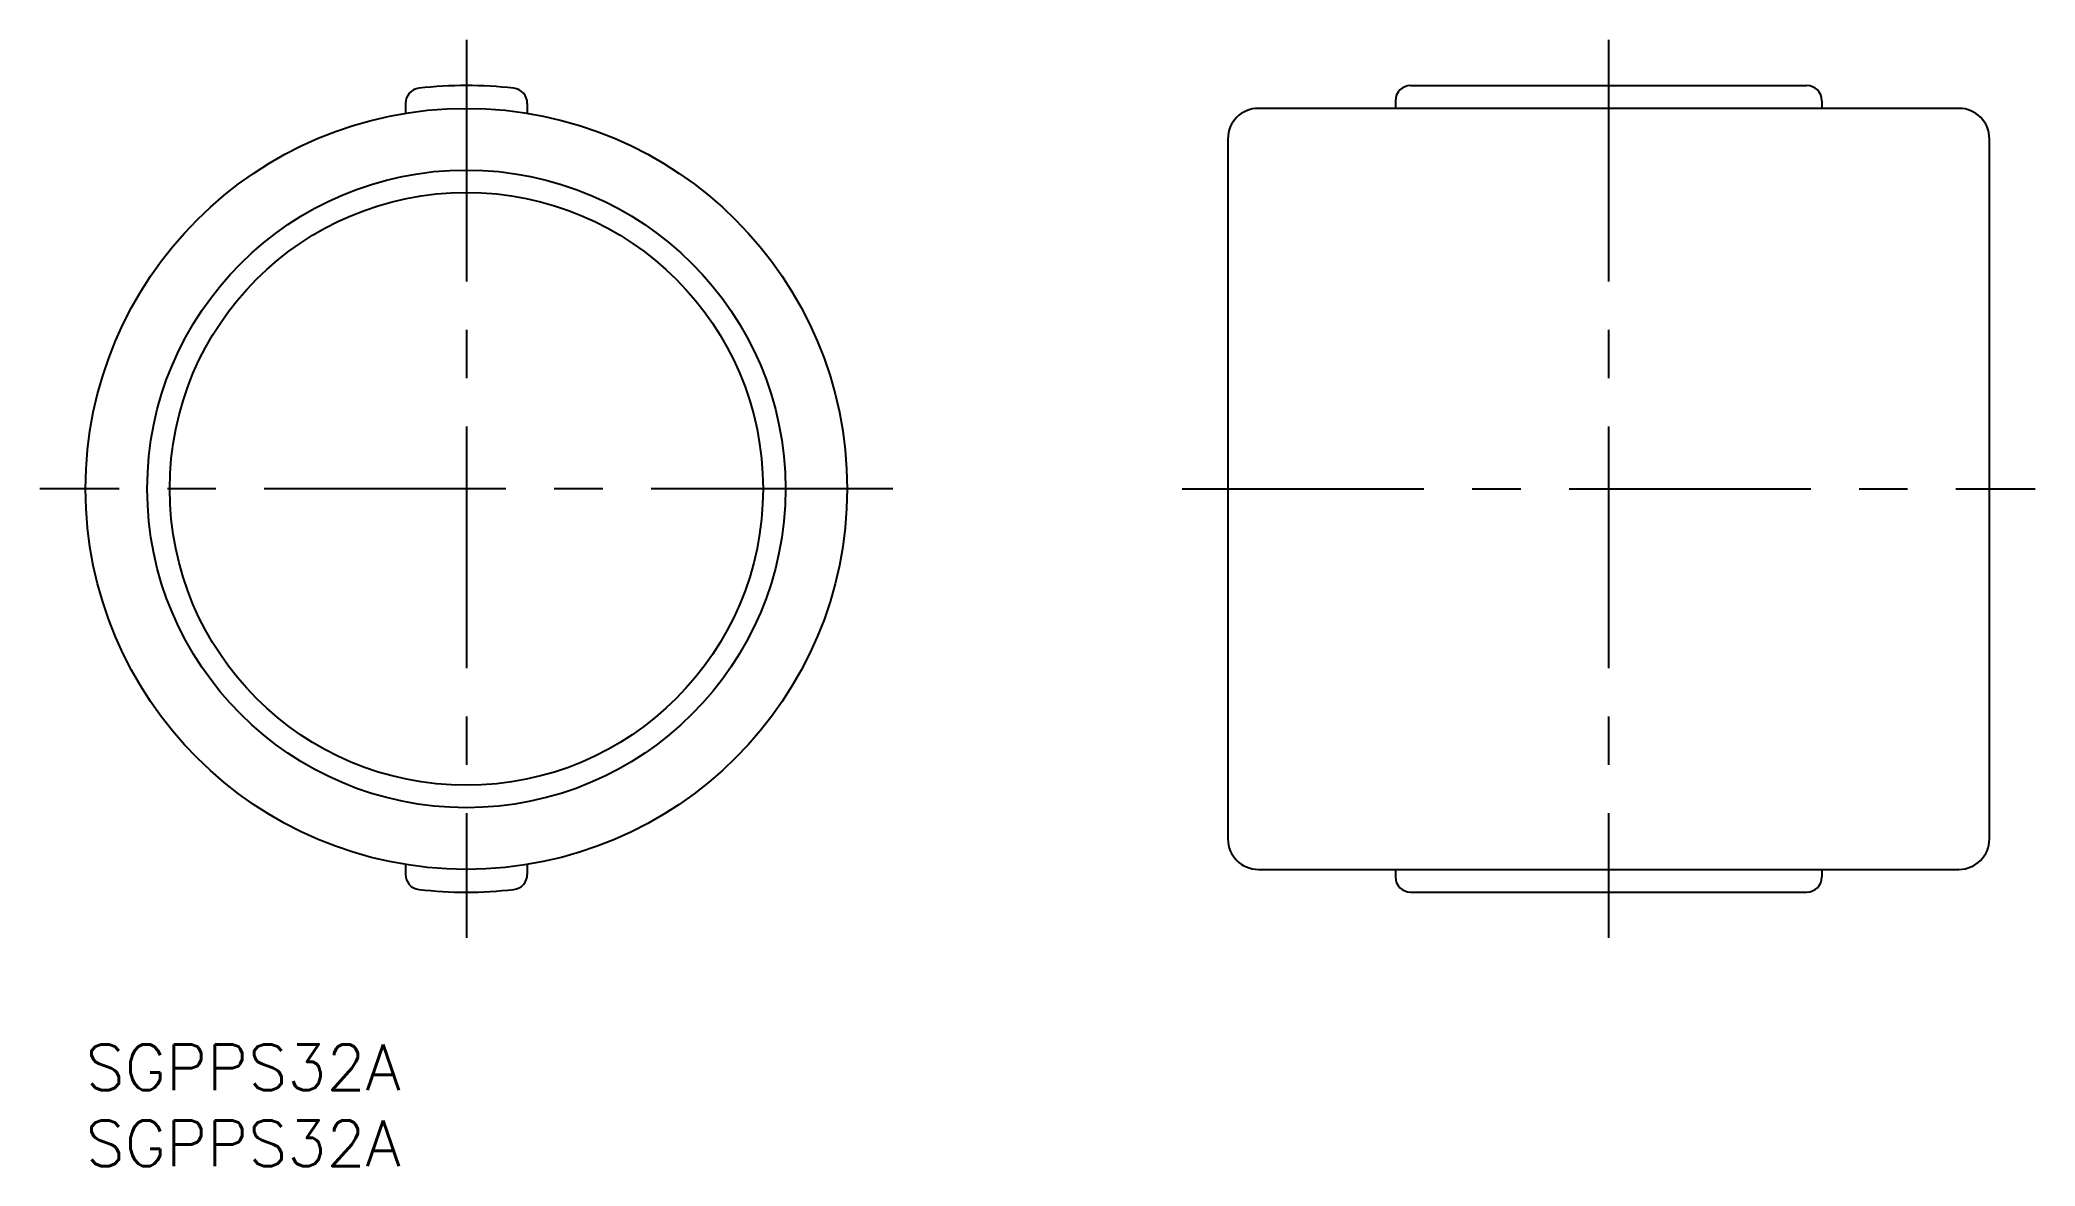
# Model space of a CAD drawing. Extents: x -3 to 128, y -8 to 66.
import ezdxf

# ---------------------------------------------------------------- set-up
doc = ezdxf.new("R2010")
doc.units = 0
doc.header["$LTSCALE"] = 0.5
doc.linetypes.add('CENTER', pattern=[50.8, 31.75, -6.35, 6.35, -6.35])
for name, color, linetype in [('MSM_CENTER', 1, 'CENTER'), ('MSM_CONTINUOUS', 7, 'CONTINUOUS'), ('MSM_NARROW', 5, 'CONTINUOUS'), ('MSM_PART_NUMBER', 7, 'CONTINUOUS')]:
    doc.layers.add(name, color=color, linetype=linetype)
doc.styles.get("Standard").update_dxf_attribs({"font": 'txt.shx', "height": 3, "bigfont": 'bigfont.shx'})

# ---------------------------------------------------------------- blocks, each defined once
blk = doc.blocks.new('*U5')
at = {"layer": 'MSM_PART_NUMBER'}
blk.add_text('SGPPS32A', height=3, dxfattribs=at).set_placement((0, -3))
blk = doc.blocks.new('*U6')
at = {"layer": 'MSM_PART_NUMBER'}
blk.add_text('SGPPS32A', height=3, dxfattribs=at).set_placement((0, -8))

msp = doc.modelspace()

# ---------------------------------------------------------------- linework, layer by layer
at = {"layer": 'MSM_CENTER'}
for p, q in [((25, 66), (25, 7)), ((100, 66), (100, 7)), ((53, 36.5), (-3, 36.5)), ((72, 36.5), (128, 36.5))]:
    msp.add_line(p, q, dxfattribs=at)
at = {"layer": 'MSM_CONTINUOUS'}
for p, q in [((87, 63), (113, 63)), ((21, 61.83), (21, 61.18)), ((29, 61.83), (29, 61.18)), ((86, 62), (86, 61.5)), ((114, 62), (114, 61.5)), ((123, 61.5), (77, 61.5)), ((75, 59.5), (75, 13.5)), ((125, 13.5), (125, 59.5)), ((21, 11.82), (21, 11.17)), ((29, 11.82), (29, 11.17)), ((77, 11.5), (123, 11.5)), ((86, 11.5), (86, 11)), ((114, 11.5), (114, 11)), ((87, 10), (113, 10))]:
    msp.add_line(p, q, dxfattribs=at)
for radius in [25, 19.48]:
    msp.add_circle((25, 36.5), radius, dxfattribs=at)
for centre, radius, start, end in [((25, 36), 27, 83.3742, 96.6258), ((87, 62), 1, 90, 180), ((113, 62), 1, 0, 90), ((22, 61.83), 1, 96.6258, 180), ((28, 61.83), 1, 0, 83.3742), ((77, 59.5), 2, 90, 180), ((123, 59.5), 2, 0, 90), ((77, 13.5), 2, 180, 270), ((123, 13.5), 2, 270, 0), ((22, 11.17), 1, 180, 263.3742), ((28, 11.17), 1, 276.6258, 0), ((87, 11), 1, 180, 270), ((113, 11), 1, 270, 0), ((25, 37), 27, 263.3742, 276.6258)]:
    msp.add_arc(centre, radius, start, end, dxfattribs=at)
at = {"layer": 'MSM_NARROW'}
msp.add_circle((25, 36.5), 20.95, dxfattribs=at)

# ---------------------------------------------------------------- block references
at = {"layer": 'MSM_CONTINUOUS'}
for name in ['*U5', '*U6']:
    msp.add_blockref(name, (0, 0), dxfattribs=at)

doc.saveas('drawing.dxf')
